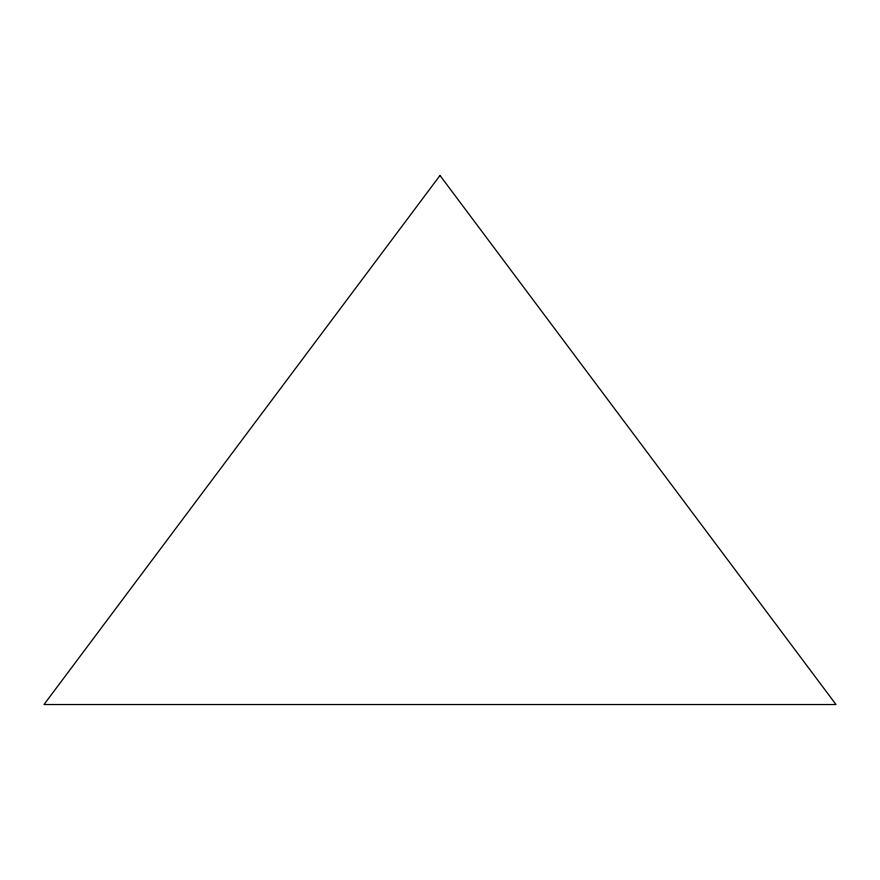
<?xml version="1.0" encoding="UTF-8"?>
<svg xmlns="http://www.w3.org/2000/svg" width="880" height="880" viewBox="0 0 880 880"><rect width="100%" height="100%" fill="white"/><g stroke="black" fill="none" stroke-linecap="round" stroke-linejoin="round"><path stroke-width="1.32" d="M440 175.472L44 704.528L836 704.528L440 175.472"/></g></svg>
